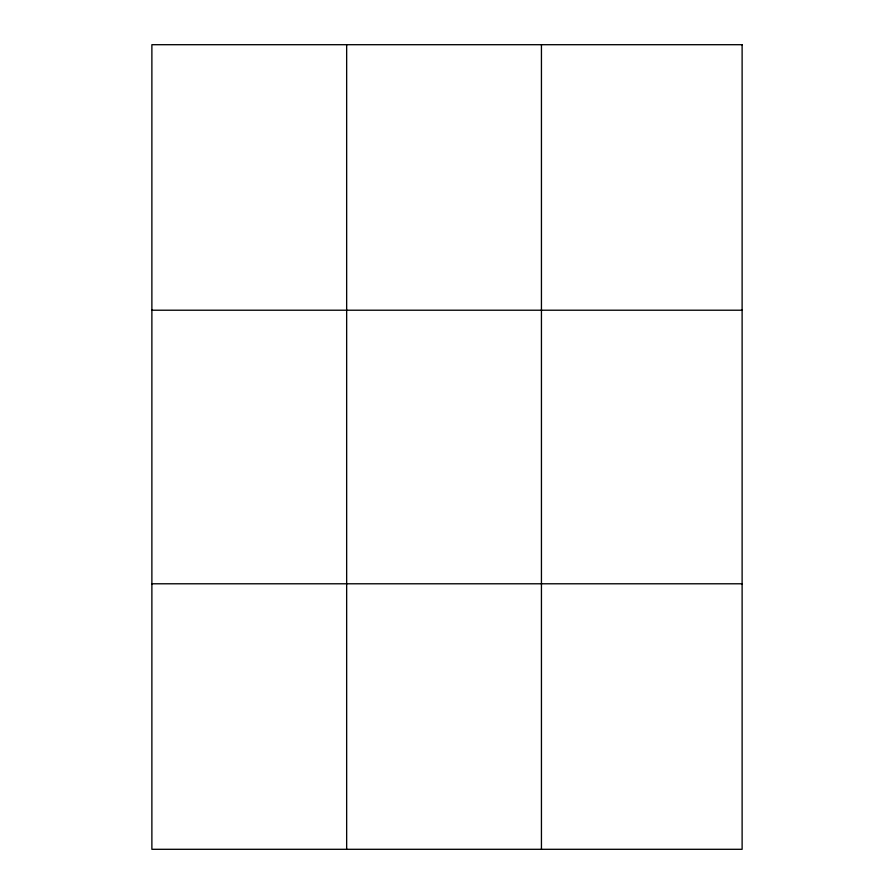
<?xml version="1.0" encoding="UTF-8"?>
<svg xmlns="http://www.w3.org/2000/svg" width="894" height="894" viewBox="0 0 894 894"><rect width="100%" height="100%" fill="white"/><g stroke="black" fill="none" stroke-linecap="round" stroke-linejoin="round"><path stroke-width="1.34" d="M346.66 44.7L346.66 849.3M541.44 44.7L541.44 849.3M151.879 310.218L742.121 310.218M151.879 583.782L742.121 583.782M742.121 44.7L742.121 849.3L151.879 849.3L151.879 44.7L742.121 44.7"/></g></svg>
